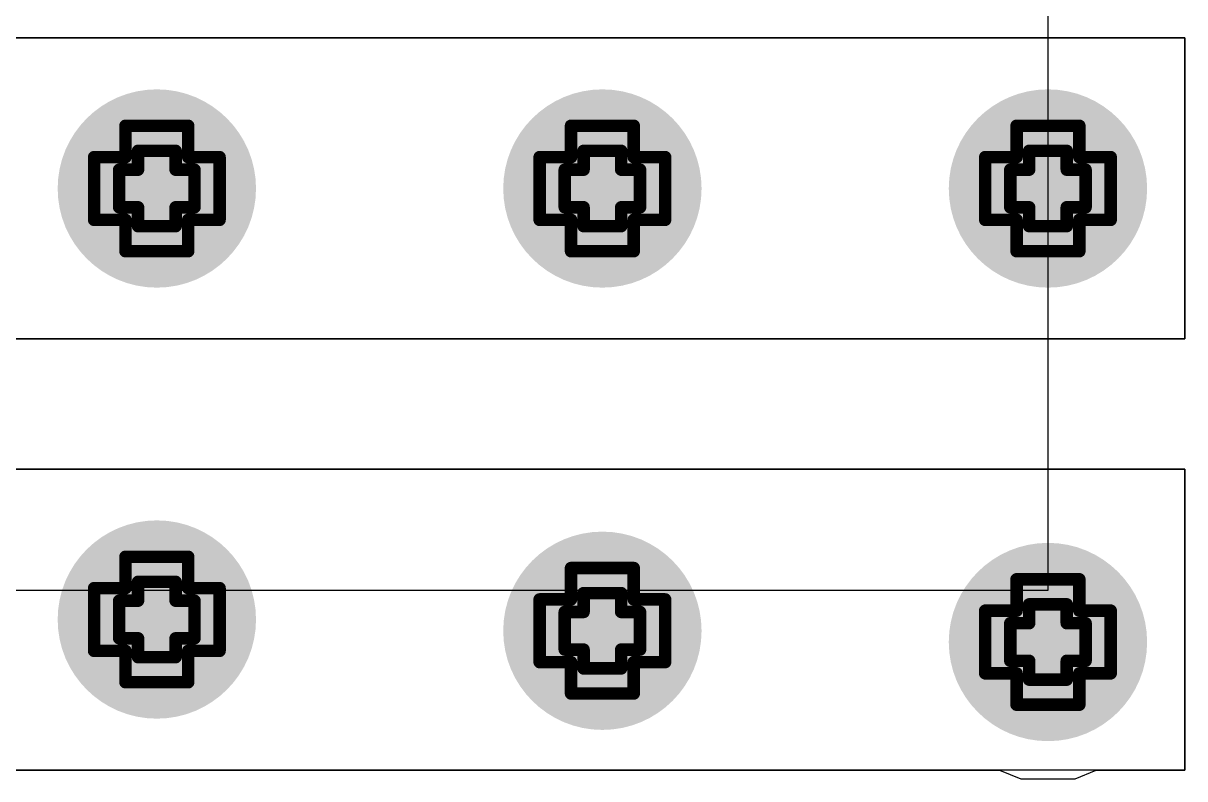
# Model space of a CAD drawing. Header units: inches. Extents: x -7 to 5163, y -3 to 5149.
# Drawn here: x 32.704 to 37.407, y 122.526 to 125.587 of the extents above; entities that cross this region are included whole.
import ezdxf

# ---------------------------------------------------------------- set-up
doc = ezdxf.new("R2010")
doc.units = ezdxf.units.IN
for name, color, linetype in [('Bottom Layer', 5, 'Continuous'), ('Bottom Solder', 6, 'Continuous'), ('Drill Drawing', 1, 'Continuous'), ('GND', 76, 'Continuous'), ('PWR', 16, 'Continuous'), ('Top Layer', 1, 'Continuous'), ('Top Solder', 216, 'Continuous'), ('Via Holes', 16, 'Continuous')]:
    doc.layers.add(name, color=color, linetype=linetype)

msp = doc.modelspace()

# ---------------------------------------------------------------- hatches: boundary and pattern name
at = {"layer": 'Bottom Layer'}
h = msp.add_hatch(color=5, dxfattribs=at)
edge = h.paths.add_edge_path()
edge.add_arc((33.2447, 124.9172), 0.3, 0, 360)
h = msp.add_hatch(color=5, dxfattribs=at)
edge = h.paths.add_edge_path()
edge.add_arc((35.0489, 124.9172), 0.3, 0, 360)
h = msp.add_hatch(color=5, dxfattribs=at)
edge = h.paths.add_edge_path()
edge.add_arc((36.8531, 124.9172), 0.3, 0, 360)
h = msp.add_hatch(color=5, dxfattribs=at)
edge = h.paths.add_edge_path()
edge.add_arc((33.2447, 123.1713), 0.3, 0, 360)
h = msp.add_hatch(color=5, dxfattribs=at)
edge = h.paths.add_edge_path()
edge.add_arc((35.0489, 123.1257), 0.3, 0, 360)
h = msp.add_hatch(color=5, dxfattribs=at)
edge = h.paths.add_edge_path()
edge.add_arc((36.8531, 123.0802), 0.3, 0, 360)
at = {"layer": 'Bottom Solder'}
h = msp.add_hatch(color=6, dxfattribs=at)
edge = h.paths.add_edge_path()
edge.add_arc((33.2447, 124.9172), 0.4016, 0, 360)
h = msp.add_hatch(color=6, dxfattribs=at)
edge = h.paths.add_edge_path()
edge.add_arc((35.0489, 124.9172), 0.4016, 0, 360)
h = msp.add_hatch(color=6, dxfattribs=at)
edge = h.paths.add_edge_path()
edge.add_arc((36.8531, 124.9172), 0.4016, 0, 360)
h = msp.add_hatch(color=6, dxfattribs=at)
edge = h.paths.add_edge_path()
edge.add_arc((33.2447, 123.1713), 0.4016, 0, 360)
h = msp.add_hatch(color=6, dxfattribs=at)
edge = h.paths.add_edge_path()
edge.add_arc((35.0489, 123.1257), 0.4016, 0, 360)
h = msp.add_hatch(color=6, dxfattribs=at)
edge = h.paths.add_edge_path()
edge.add_arc((36.8531, 123.0802), 0.4016, 0, 360)
at = {"layer": 'GND'}
h = msp.add_hatch(color=76, dxfattribs=at)
edge = h.paths.add_edge_path()
edge.add_arc((33.2447, 124.9172), 0.3, 0, 360)
h = msp.add_hatch(color=76, dxfattribs=at)
edge = h.paths.add_edge_path()
edge.add_arc((35.0489, 124.9172), 0.3, 0, 360)
h = msp.add_hatch(color=76, dxfattribs=at)
edge = h.paths.add_edge_path()
edge.add_arc((36.8531, 124.9172), 0.3, 0, 360)
h = msp.add_hatch(color=76, dxfattribs=at)
edge = h.paths.add_edge_path()
edge.add_arc((33.2447, 123.1713), 0.3, 0, 360)
h = msp.add_hatch(color=76, dxfattribs=at)
edge = h.paths.add_edge_path()
edge.add_arc((35.0489, 123.1257), 0.3, 0, 360)
h = msp.add_hatch(color=76, dxfattribs=at)
edge = h.paths.add_edge_path()
edge.add_arc((36.8531, 123.0802), 0.3, 0, 360)
at = {"layer": 'PWR'}
h = msp.add_hatch(color=16, dxfattribs=at)
edge = h.paths.add_edge_path()
edge.add_arc((33.2447, 124.9172), 0.3, 0, 360)
h = msp.add_hatch(color=16, dxfattribs=at)
edge = h.paths.add_edge_path()
edge.add_arc((35.0489, 124.9172), 0.3, 0, 360)
h = msp.add_hatch(color=16, dxfattribs=at)
edge = h.paths.add_edge_path()
edge.add_arc((36.8531, 124.9172), 0.3, 0, 360)
h = msp.add_hatch(color=16, dxfattribs=at)
edge = h.paths.add_edge_path()
edge.add_arc((33.2447, 123.1713), 0.3, 0, 360)
h = msp.add_hatch(color=16, dxfattribs=at)
edge = h.paths.add_edge_path()
edge.add_arc((35.0489, 123.1257), 0.3, 0, 360)
h = msp.add_hatch(color=16, dxfattribs=at)
edge = h.paths.add_edge_path()
edge.add_arc((36.8531, 123.0802), 0.3, 0, 360)
at = {"layer": 'Top Layer'}
h = msp.add_hatch(color=1, dxfattribs=at)
edge = h.paths.add_edge_path()
edge.add_arc((33.2447, 124.9172), 0.3, 0, 360)
h = msp.add_hatch(color=1, dxfattribs=at)
edge = h.paths.add_edge_path()
edge.add_arc((35.0489, 124.9172), 0.3, 0, 360)
h = msp.add_hatch(color=1, dxfattribs=at)
edge = h.paths.add_edge_path()
edge.add_arc((36.8531, 124.9172), 0.3, 0, 360)
h = msp.add_hatch(color=1, dxfattribs=at)
edge = h.paths.add_edge_path()
edge.add_arc((33.2447, 123.1713), 0.3, 0, 360)
h = msp.add_hatch(color=1, dxfattribs=at)
edge = h.paths.add_edge_path()
edge.add_arc((35.0489, 123.1257), 0.3, 0, 360)
h = msp.add_hatch(color=1, dxfattribs=at)
edge = h.paths.add_edge_path()
edge.add_arc((36.8531, 123.0802), 0.3, 0, 360)
at = {"layer": 'Top Solder'}
h = msp.add_hatch(color=216, dxfattribs=at)
edge = h.paths.add_edge_path()
edge.add_arc((33.2447, 124.9172), 0.4016, 0, 360)
h = msp.add_hatch(color=216, dxfattribs=at)
edge = h.paths.add_edge_path()
edge.add_arc((35.0489, 124.9172), 0.4016, 0, 360)
h = msp.add_hatch(color=216, dxfattribs=at)
edge = h.paths.add_edge_path()
edge.add_arc((36.8531, 124.9172), 0.4016, 0, 360)
h = msp.add_hatch(color=216, dxfattribs=at)
edge = h.paths.add_edge_path()
edge.add_arc((33.2447, 123.1713), 0.4016, 0, 360)
h = msp.add_hatch(color=216, dxfattribs=at)
edge = h.paths.add_edge_path()
edge.add_arc((35.0489, 123.1257), 0.4016, 0, 360)
h = msp.add_hatch(color=216, dxfattribs=at)
edge = h.paths.add_edge_path()
edge.add_arc((36.8531, 123.0802), 0.4016, 0, 360)
at = {"layer": 'Via Holes'}
h = msp.add_hatch(color=7, dxfattribs=at)
edge = h.paths.add_edge_path()
edge.add_arc((33.2447, 124.9172), 0.15, 0, 360)
h = msp.add_hatch(color=7, dxfattribs=at)
edge = h.paths.add_edge_path()
edge.add_arc((35.0489, 124.9172), 0.15, 0, 360)
h = msp.add_hatch(color=7, dxfattribs=at)
edge = h.paths.add_edge_path()
edge.add_arc((36.8531, 124.9172), 0.15, 0, 360)
h = msp.add_hatch(color=7, dxfattribs=at)
edge = h.paths.add_edge_path()
edge.add_arc((33.2447, 123.1713), 0.15, 0, 360)
h = msp.add_hatch(color=7, dxfattribs=at)
edge = h.paths.add_edge_path()
edge.add_arc((35.0489, 123.1257), 0.15, 0, 360)
h = msp.add_hatch(color=7, dxfattribs=at)
edge = h.paths.add_edge_path()
edge.add_arc((36.8531, 123.0802), 0.15, 0, 360)

# ---------------------------------------------------------------- linework, layer by layer
at = {"layer": 'Drill Drawing'}
for points in [[(33.1177, 125.0442, 0.0508, 0.0508, 0), (33.1177, 125.1712, 0.0508, 0.0508, 0)], [(33.1177, 125.1712, 0.0508, 0.0508, 0), (33.3717, 125.1712, 0.0508, 0.0508, 0)], [(33.3717, 125.0442, 0.0508, 0.0508, 0), (33.3717, 125.1712, 0.0508, 0.0508, 0)], [(34.9219, 125.0442, 0.0508, 0.0508, 0), (34.9219, 125.1712, 0.0508, 0.0508, 0)], [(34.9219, 125.1712, 0.0508, 0.0508, 0), (35.1759, 125.1712, 0.0508, 0.0508, 0)], [(35.1759, 125.0442, 0.0508, 0.0508, 0), (35.1759, 125.1712, 0.0508, 0.0508, 0)], [(36.7261, 125.0442, 0.0508, 0.0508, 0), (36.7261, 125.1712, 0.0508, 0.0508, 0)], [(36.7261, 125.1712, 0.0508, 0.0508, 0), (36.9801, 125.1712, 0.0508, 0.0508, 0)], [(36.9801, 125.0442, 0.0508, 0.0508, 0), (36.9801, 125.1712, 0.0508, 0.0508, 0)], [(32.9907, 124.7902, 0.0508, 0.0508, 0), (32.9907, 125.0442, 0.0508, 0.0508, 0)], [(32.9907, 125.0442, 0.0508, 0.0508, 0), (33.1177, 125.0442, 0.0508, 0.0508, 0)], [(33.1685, 124.9934, 0.0508, 0.0508, 0), (33.1685, 125.0696, 0.0508, 0.0508, 0)], [(33.1685, 125.0696, 0.0508, 0.0508, 0), (33.3209, 125.0696, 0.0508, 0.0508, 0)], [(33.3209, 124.9934, 0.0508, 0.0508, 0), (33.3209, 125.0696, 0.0508, 0.0508, 0)], [(33.3717, 125.0442, 0.0508, 0.0508, 0), (33.4987, 125.0442, 0.0508, 0.0508, 0)], [(33.4987, 124.7902, 0.0508, 0.0508, 0), (33.4987, 125.0442, 0.0508, 0.0508, 0)], [(34.7949, 124.7902, 0.0508, 0.0508, 0), (34.7949, 125.0442, 0.0508, 0.0508, 0)], [(34.7949, 125.0442, 0.0508, 0.0508, 0), (34.9219, 125.0442, 0.0508, 0.0508, 0)], [(34.9727, 124.9934, 0.0508, 0.0508, 0), (34.9727, 125.0696, 0.0508, 0.0508, 0)], [(34.9727, 125.0696, 0.0508, 0.0508, 0), (35.1251, 125.0696, 0.0508, 0.0508, 0)], [(35.1251, 124.9934, 0.0508, 0.0508, 0), (35.1251, 125.0696, 0.0508, 0.0508, 0)], [(35.1759, 125.0442, 0.0508, 0.0508, 0), (35.3029, 125.0442, 0.0508, 0.0508, 0)], [(35.3029, 124.7902, 0.0508, 0.0508, 0), (35.3029, 125.0442, 0.0508, 0.0508, 0)], [(36.5991, 124.7902, 0.0508, 0.0508, 0), (36.5991, 125.0442, 0.0508, 0.0508, 0)], [(36.5991, 125.0442, 0.0508, 0.0508, 0), (36.7261, 125.0442, 0.0508, 0.0508, 0)], [(36.7769, 124.9934, 0.0508, 0.0508, 0), (36.7769, 125.0696, 0.0508, 0.0508, 0)], [(36.7769, 125.0696, 0.0508, 0.0508, 0), (36.9293, 125.0696, 0.0508, 0.0508, 0)], [(36.9293, 124.9934, 0.0508, 0.0508, 0), (36.9293, 125.0696, 0.0508, 0.0508, 0)], [(36.9801, 125.0442, 0.0508, 0.0508, 0), (37.1071, 125.0442, 0.0508, 0.0508, 0)], [(37.1071, 124.7902, 0.0508, 0.0508, 0), (37.1071, 125.0442, 0.0508, 0.0508, 0)], [(33.0923, 124.841, 0.0508, 0.0508, 0), (33.0923, 124.9934, 0.0508, 0.0508, 0)], [(33.0923, 124.9934, 0.0508, 0.0508, 0), (33.1685, 124.9934, 0.0508, 0.0508, 0)], [(33.3209, 124.9934, 0.0508, 0.0508, 0), (33.3971, 124.9934, 0.0508, 0.0508, 0)], [(33.3971, 124.841, 0.0508, 0.0508, 0), (33.3971, 124.9934, 0.0508, 0.0508, 0)], [(34.8965, 124.841, 0.0508, 0.0508, 0), (34.8965, 124.9934, 0.0508, 0.0508, 0)], [(34.8965, 124.9934, 0.0508, 0.0508, 0), (34.9727, 124.9934, 0.0508, 0.0508, 0)], [(35.1251, 124.9934, 0.0508, 0.0508, 0), (35.2013, 124.9934, 0.0508, 0.0508, 0)], [(35.2013, 124.841, 0.0508, 0.0508, 0), (35.2013, 124.9934, 0.0508, 0.0508, 0)], [(36.7007, 124.841, 0.0508, 0.0508, 0), (36.7007, 124.9934, 0.0508, 0.0508, 0)], [(36.7007, 124.9934, 0.0508, 0.0508, 0), (36.7769, 124.9934, 0.0508, 0.0508, 0)], [(36.9293, 124.9934, 0.0508, 0.0508, 0), (37.0055, 124.9934, 0.0508, 0.0508, 0)], [(37.0055, 124.841, 0.0508, 0.0508, 0), (37.0055, 124.9934, 0.0508, 0.0508, 0)], [(33.0923, 124.841, 0.0508, 0.0508, 0), (33.1685, 124.841, 0.0508, 0.0508, 0)], [(33.1685, 124.7648, 0.0508, 0.0508, 0), (33.1685, 124.841, 0.0508, 0.0508, 0)], [(33.3209, 124.841, 0.0508, 0.0508, 0), (33.3971, 124.841, 0.0508, 0.0508, 0)], [(33.3209, 124.7648, 0.0508, 0.0508, 0), (33.3209, 124.841, 0.0508, 0.0508, 0)], [(34.8965, 124.841, 0.0508, 0.0508, 0), (34.9727, 124.841, 0.0508, 0.0508, 0)], [(34.9727, 124.7648, 0.0508, 0.0508, 0), (34.9727, 124.841, 0.0508, 0.0508, 0)], [(35.1251, 124.841, 0.0508, 0.0508, 0), (35.2013, 124.841, 0.0508, 0.0508, 0)], [(35.1251, 124.7648, 0.0508, 0.0508, 0), (35.1251, 124.841, 0.0508, 0.0508, 0)], [(36.7007, 124.841, 0.0508, 0.0508, 0), (36.7769, 124.841, 0.0508, 0.0508, 0)], [(36.7769, 124.7648, 0.0508, 0.0508, 0), (36.7769, 124.841, 0.0508, 0.0508, 0)], [(36.9293, 124.841, 0.0508, 0.0508, 0), (37.0055, 124.841, 0.0508, 0.0508, 0)], [(36.9293, 124.7648, 0.0508, 0.0508, 0), (36.9293, 124.841, 0.0508, 0.0508, 0)], [(32.9907, 124.7902, 0.0508, 0.0508, 0), (33.1177, 124.7902, 0.0508, 0.0508, 0)], [(33.1177, 124.6632, 0.0508, 0.0508, 0), (33.1177, 124.7902, 0.0508, 0.0508, 0)], [(33.1685, 124.7648, 0.0508, 0.0508, 0), (33.3209, 124.7648, 0.0508, 0.0508, 0)], [(33.3717, 124.7902, 0.0508, 0.0508, 0), (33.4987, 124.7902, 0.0508, 0.0508, 0)], [(33.3717, 124.6632, 0.0508, 0.0508, 0), (33.3717, 124.7902, 0.0508, 0.0508, 0)], [(34.7949, 124.7902, 0.0508, 0.0508, 0), (34.9219, 124.7902, 0.0508, 0.0508, 0)], [(34.9219, 124.6632, 0.0508, 0.0508, 0), (34.9219, 124.7902, 0.0508, 0.0508, 0)], [(34.9727, 124.7648, 0.0508, 0.0508, 0), (35.1251, 124.7648, 0.0508, 0.0508, 0)], [(35.1759, 124.7902, 0.0508, 0.0508, 0), (35.3029, 124.7902, 0.0508, 0.0508, 0)], [(35.1759, 124.6632, 0.0508, 0.0508, 0), (35.1759, 124.7902, 0.0508, 0.0508, 0)], [(36.5991, 124.7902, 0.0508, 0.0508, 0), (36.7261, 124.7902, 0.0508, 0.0508, 0)], [(36.7261, 124.6632, 0.0508, 0.0508, 0), (36.7261, 124.7902, 0.0508, 0.0508, 0)], [(36.7769, 124.7648, 0.0508, 0.0508, 0), (36.9293, 124.7648, 0.0508, 0.0508, 0)], [(36.9801, 124.7902, 0.0508, 0.0508, 0), (37.1071, 124.7902, 0.0508, 0.0508, 0)], [(36.9801, 124.6632, 0.0508, 0.0508, 0), (36.9801, 124.7902, 0.0508, 0.0508, 0)], [(33.1177, 124.6632, 0.0508, 0.0508, 0), (33.3717, 124.6632, 0.0508, 0.0508, 0)], [(34.9219, 124.6632, 0.0508, 0.0508, 0), (35.1759, 124.6632, 0.0508, 0.0508, 0)], [(36.7261, 124.6632, 0.0508, 0.0508, 0), (36.9801, 124.6632, 0.0508, 0.0508, 0)], [(33.1177, 123.2983, 0.0508, 0.0508, 0), (33.1177, 123.4253, 0.0508, 0.0508, 0)], [(33.1177, 123.4253, 0.0508, 0.0508, 0), (33.3717, 123.4253, 0.0508, 0.0508, 0)], [(33.3717, 123.2983, 0.0508, 0.0508, 0), (33.3717, 123.4253, 0.0508, 0.0508, 0)], [(34.9219, 123.2527, 0.0508, 0.0508, 0), (34.9219, 123.3797, 0.0508, 0.0508, 0)], [(34.9219, 123.3797, 0.0508, 0.0508, 0), (35.1759, 123.3797, 0.0508, 0.0508, 0)], [(35.1759, 123.2527, 0.0508, 0.0508, 0), (35.1759, 123.3797, 0.0508, 0.0508, 0)], [(33.1685, 123.2475, 0.0508, 0.0508, 0), (33.1685, 123.3237, 0.0508, 0.0508, 0)], [(33.1685, 123.3237, 0.0508, 0.0508, 0), (33.3209, 123.3237, 0.0508, 0.0508, 0)], [(33.3209, 123.2475, 0.0508, 0.0508, 0), (33.3209, 123.3237, 0.0508, 0.0508, 0)], [(36.7261, 123.2072, 0.0508, 0.0508, 0), (36.7261, 123.3342, 0.0508, 0.0508, 0)], [(36.7261, 123.3342, 0.0508, 0.0508, 0), (36.9801, 123.3342, 0.0508, 0.0508, 0)], [(36.9801, 123.2072, 0.0508, 0.0508, 0), (36.9801, 123.3342, 0.0508, 0.0508, 0)], [(32.9907, 123.0443, 0.0508, 0.0508, 0), (32.9907, 123.2983, 0.0508, 0.0508, 0)], [(32.9907, 123.2983, 0.0508, 0.0508, 0), (33.1177, 123.2983, 0.0508, 0.0508, 0)], [(33.3717, 123.2983, 0.0508, 0.0508, 0), (33.4987, 123.2983, 0.0508, 0.0508, 0)], [(33.4987, 123.0443, 0.0508, 0.0508, 0), (33.4987, 123.2983, 0.0508, 0.0508, 0)], [(34.9727, 123.2019, 0.0508, 0.0508, 0), (34.9727, 123.2781, 0.0508, 0.0508, 0)], [(34.9727, 123.2781, 0.0508, 0.0508, 0), (35.1251, 123.2781, 0.0508, 0.0508, 0)], [(35.1251, 123.2019, 0.0508, 0.0508, 0), (35.1251, 123.2781, 0.0508, 0.0508, 0)], [(33.0923, 123.0951, 0.0508, 0.0508, 0), (33.0923, 123.2475, 0.0508, 0.0508, 0)], [(33.0923, 123.2475, 0.0508, 0.0508, 0), (33.1685, 123.2475, 0.0508, 0.0508, 0)], [(33.3209, 123.2475, 0.0508, 0.0508, 0), (33.3971, 123.2475, 0.0508, 0.0508, 0)], [(33.3971, 123.0951, 0.0508, 0.0508, 0), (33.3971, 123.2475, 0.0508, 0.0508, 0)], [(34.7949, 122.9987, 0.0508, 0.0508, 0), (34.7949, 123.2527, 0.0508, 0.0508, 0)], [(34.7949, 123.2527, 0.0508, 0.0508, 0), (34.9219, 123.2527, 0.0508, 0.0508, 0)], [(35.1759, 123.2527, 0.0508, 0.0508, 0), (35.3029, 123.2527, 0.0508, 0.0508, 0)], [(35.3029, 122.9987, 0.0508, 0.0508, 0), (35.3029, 123.2527, 0.0508, 0.0508, 0)], [(36.5991, 122.9532, 0.0508, 0.0508, 0), (36.5991, 123.2072, 0.0508, 0.0508, 0)], [(36.5991, 123.2072, 0.0508, 0.0508, 0), (36.7261, 123.2072, 0.0508, 0.0508, 0)], [(36.7769, 123.1564, 0.0508, 0.0508, 0), (36.7769, 123.2326, 0.0508, 0.0508, 0)], [(36.7769, 123.2326, 0.0508, 0.0508, 0), (36.9293, 123.2326, 0.0508, 0.0508, 0)], [(36.9293, 123.1564, 0.0508, 0.0508, 0), (36.9293, 123.2326, 0.0508, 0.0508, 0)], [(36.9801, 123.2072, 0.0508, 0.0508, 0), (37.1071, 123.2072, 0.0508, 0.0508, 0)], [(37.1071, 122.9532, 0.0508, 0.0508, 0), (37.1071, 123.2072, 0.0508, 0.0508, 0)], [(34.8965, 123.0495, 0.0508, 0.0508, 0), (34.8965, 123.2019, 0.0508, 0.0508, 0)], [(34.8965, 123.2019, 0.0508, 0.0508, 0), (34.9727, 123.2019, 0.0508, 0.0508, 0)], [(35.1251, 123.2019, 0.0508, 0.0508, 0), (35.2013, 123.2019, 0.0508, 0.0508, 0)], [(35.2013, 123.0495, 0.0508, 0.0508, 0), (35.2013, 123.2019, 0.0508, 0.0508, 0)], [(36.7007, 123.004, 0.0508, 0.0508, 0), (36.7007, 123.1564, 0.0508, 0.0508, 0)], [(36.7007, 123.1564, 0.0508, 0.0508, 0), (36.7769, 123.1564, 0.0508, 0.0508, 0)], [(36.9293, 123.1564, 0.0508, 0.0508, 0), (37.0055, 123.1564, 0.0508, 0.0508, 0)], [(37.0055, 123.004, 0.0508, 0.0508, 0), (37.0055, 123.1564, 0.0508, 0.0508, 0)], [(33.0923, 123.0951, 0.0508, 0.0508, 0), (33.1685, 123.0951, 0.0508, 0.0508, 0)], [(33.1685, 123.0189, 0.0508, 0.0508, 0), (33.1685, 123.0951, 0.0508, 0.0508, 0)], [(33.3209, 123.0951, 0.0508, 0.0508, 0), (33.3971, 123.0951, 0.0508, 0.0508, 0)], [(33.3209, 123.0189, 0.0508, 0.0508, 0), (33.3209, 123.0951, 0.0508, 0.0508, 0)], [(32.9907, 123.0443, 0.0508, 0.0508, 0), (33.1177, 123.0443, 0.0508, 0.0508, 0)], [(33.1177, 122.9173, 0.0508, 0.0508, 0), (33.1177, 123.0443, 0.0508, 0.0508, 0)], [(33.1685, 123.0189, 0.0508, 0.0508, 0), (33.3209, 123.0189, 0.0508, 0.0508, 0)], [(33.3717, 123.0443, 0.0508, 0.0508, 0), (33.4987, 123.0443, 0.0508, 0.0508, 0)], [(33.3717, 122.9173, 0.0508, 0.0508, 0), (33.3717, 123.0443, 0.0508, 0.0508, 0)], [(34.8965, 123.0495, 0.0508, 0.0508, 0), (34.9727, 123.0495, 0.0508, 0.0508, 0)], [(34.9727, 122.9733, 0.0508, 0.0508, 0), (34.9727, 123.0495, 0.0508, 0.0508, 0)], [(35.1251, 123.0495, 0.0508, 0.0508, 0), (35.2013, 123.0495, 0.0508, 0.0508, 0)], [(35.1251, 122.9733, 0.0508, 0.0508, 0), (35.1251, 123.0495, 0.0508, 0.0508, 0)], [(34.7949, 122.9987, 0.0508, 0.0508, 0), (34.9219, 122.9987, 0.0508, 0.0508, 0)], [(34.9219, 122.8717, 0.0508, 0.0508, 0), (34.9219, 122.9987, 0.0508, 0.0508, 0)], [(34.9727, 122.9733, 0.0508, 0.0508, 0), (35.1251, 122.9733, 0.0508, 0.0508, 0)], [(35.1759, 122.9987, 0.0508, 0.0508, 0), (35.3029, 122.9987, 0.0508, 0.0508, 0)], [(35.1759, 122.8717, 0.0508, 0.0508, 0), (35.1759, 122.9987, 0.0508, 0.0508, 0)], [(36.7007, 123.004, 0.0508, 0.0508, 0), (36.7769, 123.004, 0.0508, 0.0508, 0)], [(36.7769, 122.9278, 0.0508, 0.0508, 0), (36.7769, 123.004, 0.0508, 0.0508, 0)], [(36.9293, 123.004, 0.0508, 0.0508, 0), (37.0055, 123.004, 0.0508, 0.0508, 0)], [(36.9293, 122.9278, 0.0508, 0.0508, 0), (36.9293, 123.004, 0.0508, 0.0508, 0)], [(36.5991, 122.9532, 0.0508, 0.0508, 0), (36.7261, 122.9532, 0.0508, 0.0508, 0)], [(36.7261, 122.8262, 0.0508, 0.0508, 0), (36.7261, 122.9532, 0.0508, 0.0508, 0)], [(36.7769, 122.9278, 0.0508, 0.0508, 0), (36.9293, 122.9278, 0.0508, 0.0508, 0)], [(36.9801, 122.9532, 0.0508, 0.0508, 0), (37.1071, 122.9532, 0.0508, 0.0508, 0)], [(36.9801, 122.8262, 0.0508, 0.0508, 0), (36.9801, 122.9532, 0.0508, 0.0508, 0)], [(33.1177, 122.9173, 0.0508, 0.0508, 0), (33.3717, 122.9173, 0.0508, 0.0508, 0)], [(34.9219, 122.8717, 0.0508, 0.0508, 0), (35.1759, 122.8717, 0.0508, 0.0508, 0)], [(36.7261, 122.8262, 0.0508, 0.0508, 0), (36.9801, 122.8262, 0.0508, 0.0508, 0)]]:
    msp.add_lwpolyline(points, format="xyseb", dxfattribs=at)
for points in [[(33.105, 125.1712, 0.0254, 0.0254, 1), (33.1304, 125.1712, 0.0254, 0.0254, 1)], [(33.105, 125.1712, 0.0254, 0.0254, 1), (33.1304, 125.1712, 0.0254, 0.0254, 1)], [(33.359, 125.1712, 0.0254, 0.0254, 1), (33.3844, 125.1712, 0.0254, 0.0254, 1)], [(33.359, 125.1712, 0.0254, 0.0254, 1), (33.3844, 125.1712, 0.0254, 0.0254, 1)], [(34.9092, 125.1712, 0.0254, 0.0254, 1), (34.9346, 125.1712, 0.0254, 0.0254, 1)], [(34.9092, 125.1712, 0.0254, 0.0254, 1), (34.9346, 125.1712, 0.0254, 0.0254, 1)], [(35.1632, 125.1712, 0.0254, 0.0254, 1), (35.1886, 125.1712, 0.0254, 0.0254, 1)], [(35.1632, 125.1712, 0.0254, 0.0254, 1), (35.1886, 125.1712, 0.0254, 0.0254, 1)], [(36.7134, 125.1712, 0.0254, 0.0254, 1), (36.7388, 125.1712, 0.0254, 0.0254, 1)], [(36.7134, 125.1712, 0.0254, 0.0254, 1), (36.7388, 125.1712, 0.0254, 0.0254, 1)], [(36.9674, 125.1712, 0.0254, 0.0254, 1), (36.9928, 125.1712, 0.0254, 0.0254, 1)], [(36.9674, 125.1712, 0.0254, 0.0254, 1), (36.9928, 125.1712, 0.0254, 0.0254, 1)], [(32.978, 125.0442, 0.0254, 0.0254, 1), (33.0034, 125.0442, 0.0254, 0.0254, 1)], [(32.978, 125.0442, 0.0254, 0.0254, 1), (33.0034, 125.0442, 0.0254, 0.0254, 1)], [(33.105, 125.0442, 0.0254, 0.0254, 1), (33.1304, 125.0442, 0.0254, 0.0254, 1)], [(33.105, 125.0442, 0.0254, 0.0254, 1), (33.1304, 125.0442, 0.0254, 0.0254, 1)], [(33.1558, 125.0696, 0.0254, 0.0254, 1), (33.1812, 125.0696, 0.0254, 0.0254, 1)], [(33.1558, 125.0696, 0.0254, 0.0254, 1), (33.1812, 125.0696, 0.0254, 0.0254, 1)], [(33.3082, 125.0696, 0.0254, 0.0254, 1), (33.3336, 125.0696, 0.0254, 0.0254, 1)], [(33.3082, 125.0696, 0.0254, 0.0254, 1), (33.3336, 125.0696, 0.0254, 0.0254, 1)], [(33.359, 125.0442, 0.0254, 0.0254, 1), (33.3844, 125.0442, 0.0254, 0.0254, 1)], [(33.359, 125.0442, 0.0254, 0.0254, 1), (33.3844, 125.0442, 0.0254, 0.0254, 1)], [(33.486, 125.0442, 0.0254, 0.0254, 1), (33.5114, 125.0442, 0.0254, 0.0254, 1)], [(33.486, 125.0442, 0.0254, 0.0254, 1), (33.5114, 125.0442, 0.0254, 0.0254, 1)], [(34.7822, 125.0442, 0.0254, 0.0254, 1), (34.8076, 125.0442, 0.0254, 0.0254, 1)], [(34.7822, 125.0442, 0.0254, 0.0254, 1), (34.8076, 125.0442, 0.0254, 0.0254, 1)], [(34.9092, 125.0442, 0.0254, 0.0254, 1), (34.9346, 125.0442, 0.0254, 0.0254, 1)], [(34.9092, 125.0442, 0.0254, 0.0254, 1), (34.9346, 125.0442, 0.0254, 0.0254, 1)], [(34.96, 125.0696, 0.0254, 0.0254, 1), (34.9854, 125.0696, 0.0254, 0.0254, 1)], [(34.96, 125.0696, 0.0254, 0.0254, 1), (34.9854, 125.0696, 0.0254, 0.0254, 1)], [(35.1124, 125.0696, 0.0254, 0.0254, 1), (35.1378, 125.0696, 0.0254, 0.0254, 1)], [(35.1124, 125.0696, 0.0254, 0.0254, 1), (35.1378, 125.0696, 0.0254, 0.0254, 1)], [(35.1632, 125.0442, 0.0254, 0.0254, 1), (35.1886, 125.0442, 0.0254, 0.0254, 1)], [(35.1632, 125.0442, 0.0254, 0.0254, 1), (35.1886, 125.0442, 0.0254, 0.0254, 1)], [(35.2902, 125.0442, 0.0254, 0.0254, 1), (35.3156, 125.0442, 0.0254, 0.0254, 1)], [(35.2902, 125.0442, 0.0254, 0.0254, 1), (35.3156, 125.0442, 0.0254, 0.0254, 1)], [(36.5864, 125.0442, 0.0254, 0.0254, 1), (36.6118, 125.0442, 0.0254, 0.0254, 1)], [(36.5864, 125.0442, 0.0254, 0.0254, 1), (36.6118, 125.0442, 0.0254, 0.0254, 1)], [(36.7134, 125.0442, 0.0254, 0.0254, 1), (36.7388, 125.0442, 0.0254, 0.0254, 1)], [(36.7134, 125.0442, 0.0254, 0.0254, 1), (36.7388, 125.0442, 0.0254, 0.0254, 1)], [(36.7642, 125.0696, 0.0254, 0.0254, 1), (36.7896, 125.0696, 0.0254, 0.0254, 1)], [(36.7642, 125.0696, 0.0254, 0.0254, 1), (36.7896, 125.0696, 0.0254, 0.0254, 1)], [(36.9166, 125.0696, 0.0254, 0.0254, 1), (36.942, 125.0696, 0.0254, 0.0254, 1)], [(36.9166, 125.0696, 0.0254, 0.0254, 1), (36.942, 125.0696, 0.0254, 0.0254, 1)], [(36.9674, 125.0442, 0.0254, 0.0254, 1), (36.9928, 125.0442, 0.0254, 0.0254, 1)], [(36.9674, 125.0442, 0.0254, 0.0254, 1), (36.9928, 125.0442, 0.0254, 0.0254, 1)], [(37.0944, 125.0442, 0.0254, 0.0254, 1), (37.1198, 125.0442, 0.0254, 0.0254, 1)], [(37.0944, 125.0442, 0.0254, 0.0254, 1), (37.1198, 125.0442, 0.0254, 0.0254, 1)], [(33.0796, 124.9934, 0.0254, 0.0254, 1), (33.105, 124.9934, 0.0254, 0.0254, 1)], [(33.0796, 124.9934, 0.0254, 0.0254, 1), (33.105, 124.9934, 0.0254, 0.0254, 1)], [(33.1558, 124.9934, 0.0254, 0.0254, 1), (33.1812, 124.9934, 0.0254, 0.0254, 1)], [(33.1558, 124.9934, 0.0254, 0.0254, 1), (33.1812, 124.9934, 0.0254, 0.0254, 1)], [(33.3082, 124.9934, 0.0254, 0.0254, 1), (33.3336, 124.9934, 0.0254, 0.0254, 1)], [(33.3082, 124.9934, 0.0254, 0.0254, 1), (33.3336, 124.9934, 0.0254, 0.0254, 1)], [(33.3844, 124.9934, 0.0254, 0.0254, 1), (33.4098, 124.9934, 0.0254, 0.0254, 1)], [(33.3844, 124.9934, 0.0254, 0.0254, 1), (33.4098, 124.9934, 0.0254, 0.0254, 1)], [(34.8838, 124.9934, 0.0254, 0.0254, 1), (34.9092, 124.9934, 0.0254, 0.0254, 1)], [(34.8838, 124.9934, 0.0254, 0.0254, 1), (34.9092, 124.9934, 0.0254, 0.0254, 1)], [(34.96, 124.9934, 0.0254, 0.0254, 1), (34.9854, 124.9934, 0.0254, 0.0254, 1)], [(34.96, 124.9934, 0.0254, 0.0254, 1), (34.9854, 124.9934, 0.0254, 0.0254, 1)], [(35.1124, 124.9934, 0.0254, 0.0254, 1), (35.1378, 124.9934, 0.0254, 0.0254, 1)], [(35.1124, 124.9934, 0.0254, 0.0254, 1), (35.1378, 124.9934, 0.0254, 0.0254, 1)], [(35.1886, 124.9934, 0.0254, 0.0254, 1), (35.214, 124.9934, 0.0254, 0.0254, 1)], [(35.1886, 124.9934, 0.0254, 0.0254, 1), (35.214, 124.9934, 0.0254, 0.0254, 1)], [(36.688, 124.9934, 0.0254, 0.0254, 1), (36.7134, 124.9934, 0.0254, 0.0254, 1)], [(36.688, 124.9934, 0.0254, 0.0254, 1), (36.7134, 124.9934, 0.0254, 0.0254, 1)], [(36.7642, 124.9934, 0.0254, 0.0254, 1), (36.7896, 124.9934, 0.0254, 0.0254, 1)], [(36.7642, 124.9934, 0.0254, 0.0254, 1), (36.7896, 124.9934, 0.0254, 0.0254, 1)], [(36.9166, 124.9934, 0.0254, 0.0254, 1), (36.942, 124.9934, 0.0254, 0.0254, 1)], [(36.9166, 124.9934, 0.0254, 0.0254, 1), (36.942, 124.9934, 0.0254, 0.0254, 1)], [(36.9928, 124.9934, 0.0254, 0.0254, 1), (37.0182, 124.9934, 0.0254, 0.0254, 1)], [(36.9928, 124.9934, 0.0254, 0.0254, 1), (37.0182, 124.9934, 0.0254, 0.0254, 1)], [(33.0796, 124.841, 0.0254, 0.0254, 1), (33.105, 124.841, 0.0254, 0.0254, 1)], [(33.0796, 124.841, 0.0254, 0.0254, 1), (33.105, 124.841, 0.0254, 0.0254, 1)], [(33.1558, 124.841, 0.0254, 0.0254, 1), (33.1812, 124.841, 0.0254, 0.0254, 1)], [(33.1558, 124.841, 0.0254, 0.0254, 1), (33.1812, 124.841, 0.0254, 0.0254, 1)], [(33.3082, 124.841, 0.0254, 0.0254, 1), (33.3336, 124.841, 0.0254, 0.0254, 1)], [(33.3082, 124.841, 0.0254, 0.0254, 1), (33.3336, 124.841, 0.0254, 0.0254, 1)], [(33.3844, 124.841, 0.0254, 0.0254, 1), (33.4098, 124.841, 0.0254, 0.0254, 1)], [(33.3844, 124.841, 0.0254, 0.0254, 1), (33.4098, 124.841, 0.0254, 0.0254, 1)], [(34.8838, 124.841, 0.0254, 0.0254, 1), (34.9092, 124.841, 0.0254, 0.0254, 1)], [(34.8838, 124.841, 0.0254, 0.0254, 1), (34.9092, 124.841, 0.0254, 0.0254, 1)], [(34.96, 124.841, 0.0254, 0.0254, 1), (34.9854, 124.841, 0.0254, 0.0254, 1)], [(34.96, 124.841, 0.0254, 0.0254, 1), (34.9854, 124.841, 0.0254, 0.0254, 1)], [(35.1124, 124.841, 0.0254, 0.0254, 1), (35.1378, 124.841, 0.0254, 0.0254, 1)], [(35.1124, 124.841, 0.0254, 0.0254, 1), (35.1378, 124.841, 0.0254, 0.0254, 1)], [(35.1886, 124.841, 0.0254, 0.0254, 1), (35.214, 124.841, 0.0254, 0.0254, 1)], [(35.1886, 124.841, 0.0254, 0.0254, 1), (35.214, 124.841, 0.0254, 0.0254, 1)], [(36.688, 124.841, 0.0254, 0.0254, 1), (36.7134, 124.841, 0.0254, 0.0254, 1)], [(36.688, 124.841, 0.0254, 0.0254, 1), (36.7134, 124.841, 0.0254, 0.0254, 1)], [(36.7642, 124.841, 0.0254, 0.0254, 1), (36.7896, 124.841, 0.0254, 0.0254, 1)], [(36.7642, 124.841, 0.0254, 0.0254, 1), (36.7896, 124.841, 0.0254, 0.0254, 1)], [(36.9166, 124.841, 0.0254, 0.0254, 1), (36.942, 124.841, 0.0254, 0.0254, 1)], [(36.9166, 124.841, 0.0254, 0.0254, 1), (36.942, 124.841, 0.0254, 0.0254, 1)], [(36.9928, 124.841, 0.0254, 0.0254, 1), (37.0182, 124.841, 0.0254, 0.0254, 1)], [(36.9928, 124.841, 0.0254, 0.0254, 1), (37.0182, 124.841, 0.0254, 0.0254, 1)], [(32.978, 124.7902, 0.0254, 0.0254, 1), (33.0034, 124.7902, 0.0254, 0.0254, 1)], [(32.978, 124.7902, 0.0254, 0.0254, 1), (33.0034, 124.7902, 0.0254, 0.0254, 1)], [(33.105, 124.7902, 0.0254, 0.0254, 1), (33.1304, 124.7902, 0.0254, 0.0254, 1)], [(33.105, 124.7902, 0.0254, 0.0254, 1), (33.1304, 124.7902, 0.0254, 0.0254, 1)], [(33.1558, 124.7648, 0.0254, 0.0254, 1), (33.1812, 124.7648, 0.0254, 0.0254, 1)], [(33.1558, 124.7648, 0.0254, 0.0254, 1), (33.1812, 124.7648, 0.0254, 0.0254, 1)], [(33.3082, 124.7648, 0.0254, 0.0254, 1), (33.3336, 124.7648, 0.0254, 0.0254, 1)], [(33.3082, 124.7648, 0.0254, 0.0254, 1), (33.3336, 124.7648, 0.0254, 0.0254, 1)], [(33.359, 124.7902, 0.0254, 0.0254, 1), (33.3844, 124.7902, 0.0254, 0.0254, 1)], [(33.359, 124.7902, 0.0254, 0.0254, 1), (33.3844, 124.7902, 0.0254, 0.0254, 1)], [(33.486, 124.7902, 0.0254, 0.0254, 1), (33.5114, 124.7902, 0.0254, 0.0254, 1)], [(33.486, 124.7902, 0.0254, 0.0254, 1), (33.5114, 124.7902, 0.0254, 0.0254, 1)], [(34.7822, 124.7902, 0.0254, 0.0254, 1), (34.8076, 124.7902, 0.0254, 0.0254, 1)], [(34.7822, 124.7902, 0.0254, 0.0254, 1), (34.8076, 124.7902, 0.0254, 0.0254, 1)], [(34.9092, 124.7902, 0.0254, 0.0254, 1), (34.9346, 124.7902, 0.0254, 0.0254, 1)], [(34.9092, 124.7902, 0.0254, 0.0254, 1), (34.9346, 124.7902, 0.0254, 0.0254, 1)], [(34.96, 124.7648, 0.0254, 0.0254, 1), (34.9854, 124.7648, 0.0254, 0.0254, 1)], [(34.96, 124.7648, 0.0254, 0.0254, 1), (34.9854, 124.7648, 0.0254, 0.0254, 1)], [(35.1124, 124.7648, 0.0254, 0.0254, 1), (35.1378, 124.7648, 0.0254, 0.0254, 1)], [(35.1124, 124.7648, 0.0254, 0.0254, 1), (35.1378, 124.7648, 0.0254, 0.0254, 1)], [(35.1632, 124.7902, 0.0254, 0.0254, 1), (35.1886, 124.7902, 0.0254, 0.0254, 1)], [(35.1632, 124.7902, 0.0254, 0.0254, 1), (35.1886, 124.7902, 0.0254, 0.0254, 1)], [(35.2902, 124.7902, 0.0254, 0.0254, 1), (35.3156, 124.7902, 0.0254, 0.0254, 1)], [(35.2902, 124.7902, 0.0254, 0.0254, 1), (35.3156, 124.7902, 0.0254, 0.0254, 1)], [(36.5864, 124.7902, 0.0254, 0.0254, 1), (36.6118, 124.7902, 0.0254, 0.0254, 1)], [(36.5864, 124.7902, 0.0254, 0.0254, 1), (36.6118, 124.7902, 0.0254, 0.0254, 1)], [(36.7134, 124.7902, 0.0254, 0.0254, 1), (36.7388, 124.7902, 0.0254, 0.0254, 1)], [(36.7134, 124.7902, 0.0254, 0.0254, 1), (36.7388, 124.7902, 0.0254, 0.0254, 1)], [(36.7642, 124.7648, 0.0254, 0.0254, 1), (36.7896, 124.7648, 0.0254, 0.0254, 1)], [(36.7642, 124.7648, 0.0254, 0.0254, 1), (36.7896, 124.7648, 0.0254, 0.0254, 1)], [(36.9166, 124.7648, 0.0254, 0.0254, 1), (36.942, 124.7648, 0.0254, 0.0254, 1)], [(36.9166, 124.7648, 0.0254, 0.0254, 1), (36.942, 124.7648, 0.0254, 0.0254, 1)], [(36.9674, 124.7902, 0.0254, 0.0254, 1), (36.9928, 124.7902, 0.0254, 0.0254, 1)], [(36.9674, 124.7902, 0.0254, 0.0254, 1), (36.9928, 124.7902, 0.0254, 0.0254, 1)], [(37.0944, 124.7902, 0.0254, 0.0254, 1), (37.1198, 124.7902, 0.0254, 0.0254, 1)], [(37.0944, 124.7902, 0.0254, 0.0254, 1), (37.1198, 124.7902, 0.0254, 0.0254, 1)], [(33.105, 124.6632, 0.0254, 0.0254, 1), (33.1304, 124.6632, 0.0254, 0.0254, 1)], [(33.105, 124.6632, 0.0254, 0.0254, 1), (33.1304, 124.6632, 0.0254, 0.0254, 1)], [(33.359, 124.6632, 0.0254, 0.0254, 1), (33.3844, 124.6632, 0.0254, 0.0254, 1)], [(33.359, 124.6632, 0.0254, 0.0254, 1), (33.3844, 124.6632, 0.0254, 0.0254, 1)], [(34.9092, 124.6632, 0.0254, 0.0254, 1), (34.9346, 124.6632, 0.0254, 0.0254, 1)], [(34.9092, 124.6632, 0.0254, 0.0254, 1), (34.9346, 124.6632, 0.0254, 0.0254, 1)], [(35.1632, 124.6632, 0.0254, 0.0254, 1), (35.1886, 124.6632, 0.0254, 0.0254, 1)], [(35.1632, 124.6632, 0.0254, 0.0254, 1), (35.1886, 124.6632, 0.0254, 0.0254, 1)], [(36.7134, 124.6632, 0.0254, 0.0254, 1), (36.7388, 124.6632, 0.0254, 0.0254, 1)], [(36.7134, 124.6632, 0.0254, 0.0254, 1), (36.7388, 124.6632, 0.0254, 0.0254, 1)], [(36.9674, 124.6632, 0.0254, 0.0254, 1), (36.9928, 124.6632, 0.0254, 0.0254, 1)], [(36.9674, 124.6632, 0.0254, 0.0254, 1), (36.9928, 124.6632, 0.0254, 0.0254, 1)], [(33.105, 123.4253, 0.0254, 0.0254, 1), (33.1304, 123.4253, 0.0254, 0.0254, 1)], [(33.105, 123.4253, 0.0254, 0.0254, 1), (33.1304, 123.4253, 0.0254, 0.0254, 1)], [(33.359, 123.4253, 0.0254, 0.0254, 1), (33.3844, 123.4253, 0.0254, 0.0254, 1)], [(33.359, 123.4253, 0.0254, 0.0254, 1), (33.3844, 123.4253, 0.0254, 0.0254, 1)], [(34.9092, 123.3797, 0.0254, 0.0254, 1), (34.9346, 123.3797, 0.0254, 0.0254, 1)], [(34.9092, 123.3797, 0.0254, 0.0254, 1), (34.9346, 123.3797, 0.0254, 0.0254, 1)], [(35.1632, 123.3797, 0.0254, 0.0254, 1), (35.1886, 123.3797, 0.0254, 0.0254, 1)], [(35.1632, 123.3797, 0.0254, 0.0254, 1), (35.1886, 123.3797, 0.0254, 0.0254, 1)], [(33.1558, 123.3237, 0.0254, 0.0254, 1), (33.1812, 123.3237, 0.0254, 0.0254, 1)], [(33.1558, 123.3237, 0.0254, 0.0254, 1), (33.1812, 123.3237, 0.0254, 0.0254, 1)], [(33.3082, 123.3237, 0.0254, 0.0254, 1), (33.3336, 123.3237, 0.0254, 0.0254, 1)], [(33.3082, 123.3237, 0.0254, 0.0254, 1), (33.3336, 123.3237, 0.0254, 0.0254, 1)], [(36.7134, 123.3342, 0.0254, 0.0254, 1), (36.7388, 123.3342, 0.0254, 0.0254, 1)], [(36.7134, 123.3342, 0.0254, 0.0254, 1), (36.7388, 123.3342, 0.0254, 0.0254, 1)], [(36.9674, 123.3342, 0.0254, 0.0254, 1), (36.9928, 123.3342, 0.0254, 0.0254, 1)], [(36.9674, 123.3342, 0.0254, 0.0254, 1), (36.9928, 123.3342, 0.0254, 0.0254, 1)], [(32.978, 123.2983, 0.0254, 0.0254, 1), (33.0034, 123.2983, 0.0254, 0.0254, 1)], [(32.978, 123.2983, 0.0254, 0.0254, 1), (33.0034, 123.2983, 0.0254, 0.0254, 1)], [(33.105, 123.2983, 0.0254, 0.0254, 1), (33.1304, 123.2983, 0.0254, 0.0254, 1)], [(33.105, 123.2983, 0.0254, 0.0254, 1), (33.1304, 123.2983, 0.0254, 0.0254, 1)], [(33.359, 123.2983, 0.0254, 0.0254, 1), (33.3844, 123.2983, 0.0254, 0.0254, 1)], [(33.359, 123.2983, 0.0254, 0.0254, 1), (33.3844, 123.2983, 0.0254, 0.0254, 1)], [(33.486, 123.2983, 0.0254, 0.0254, 1), (33.5114, 123.2983, 0.0254, 0.0254, 1)], [(33.486, 123.2983, 0.0254, 0.0254, 1), (33.5114, 123.2983, 0.0254, 0.0254, 1)], [(34.96, 123.2781, 0.0254, 0.0254, 1), (34.9854, 123.2781, 0.0254, 0.0254, 1)], [(34.96, 123.2781, 0.0254, 0.0254, 1), (34.9854, 123.2781, 0.0254, 0.0254, 1)], [(35.1124, 123.2781, 0.0254, 0.0254, 1), (35.1378, 123.2781, 0.0254, 0.0254, 1)], [(35.1124, 123.2781, 0.0254, 0.0254, 1), (35.1378, 123.2781, 0.0254, 0.0254, 1)], [(33.0796, 123.2475, 0.0254, 0.0254, 1), (33.105, 123.2475, 0.0254, 0.0254, 1)], [(33.0796, 123.2475, 0.0254, 0.0254, 1), (33.105, 123.2475, 0.0254, 0.0254, 1)], [(33.1558, 123.2475, 0.0254, 0.0254, 1), (33.1812, 123.2475, 0.0254, 0.0254, 1)], [(33.1558, 123.2475, 0.0254, 0.0254, 1), (33.1812, 123.2475, 0.0254, 0.0254, 1)], [(33.3082, 123.2475, 0.0254, 0.0254, 1), (33.3336, 123.2475, 0.0254, 0.0254, 1)], [(33.3082, 123.2475, 0.0254, 0.0254, 1), (33.3336, 123.2475, 0.0254, 0.0254, 1)], [(33.3844, 123.2475, 0.0254, 0.0254, 1), (33.4098, 123.2475, 0.0254, 0.0254, 1)], [(33.3844, 123.2475, 0.0254, 0.0254, 1), (33.4098, 123.2475, 0.0254, 0.0254, 1)], [(34.7822, 123.2527, 0.0254, 0.0254, 1), (34.8076, 123.2527, 0.0254, 0.0254, 1)], [(34.7822, 123.2527, 0.0254, 0.0254, 1), (34.8076, 123.2527, 0.0254, 0.0254, 1)], [(34.9092, 123.2527, 0.0254, 0.0254, 1), (34.9346, 123.2527, 0.0254, 0.0254, 1)], [(34.9092, 123.2527, 0.0254, 0.0254, 1), (34.9346, 123.2527, 0.0254, 0.0254, 1)], [(35.1632, 123.2527, 0.0254, 0.0254, 1), (35.1886, 123.2527, 0.0254, 0.0254, 1)], [(35.1632, 123.2527, 0.0254, 0.0254, 1), (35.1886, 123.2527, 0.0254, 0.0254, 1)], [(35.2902, 123.2527, 0.0254, 0.0254, 1), (35.3156, 123.2527, 0.0254, 0.0254, 1)], [(35.2902, 123.2527, 0.0254, 0.0254, 1), (35.3156, 123.2527, 0.0254, 0.0254, 1)], [(36.5864, 123.2072, 0.0254, 0.0254, 1), (36.6118, 123.2072, 0.0254, 0.0254, 1)], [(36.5864, 123.2072, 0.0254, 0.0254, 1), (36.6118, 123.2072, 0.0254, 0.0254, 1)], [(36.7134, 123.2072, 0.0254, 0.0254, 1), (36.7388, 123.2072, 0.0254, 0.0254, 1)], [(36.7134, 123.2072, 0.0254, 0.0254, 1), (36.7388, 123.2072, 0.0254, 0.0254, 1)], [(36.7642, 123.2326, 0.0254, 0.0254, 1), (36.7896, 123.2326, 0.0254, 0.0254, 1)], [(36.7642, 123.2326, 0.0254, 0.0254, 1), (36.7896, 123.2326, 0.0254, 0.0254, 1)], [(36.9166, 123.2326, 0.0254, 0.0254, 1), (36.942, 123.2326, 0.0254, 0.0254, 1)], [(36.9166, 123.2326, 0.0254, 0.0254, 1), (36.942, 123.2326, 0.0254, 0.0254, 1)], [(36.9674, 123.2072, 0.0254, 0.0254, 1), (36.9928, 123.2072, 0.0254, 0.0254, 1)], [(36.9674, 123.2072, 0.0254, 0.0254, 1), (36.9928, 123.2072, 0.0254, 0.0254, 1)], [(37.0944, 123.2072, 0.0254, 0.0254, 1), (37.1198, 123.2072, 0.0254, 0.0254, 1)], [(37.0944, 123.2072, 0.0254, 0.0254, 1), (37.1198, 123.2072, 0.0254, 0.0254, 1)], [(34.8838, 123.2019, 0.0254, 0.0254, 1), (34.9092, 123.2019, 0.0254, 0.0254, 1)], [(34.8838, 123.2019, 0.0254, 0.0254, 1), (34.9092, 123.2019, 0.0254, 0.0254, 1)], [(34.96, 123.2019, 0.0254, 0.0254, 1), (34.9854, 123.2019, 0.0254, 0.0254, 1)], [(34.96, 123.2019, 0.0254, 0.0254, 1), (34.9854, 123.2019, 0.0254, 0.0254, 1)], [(35.1124, 123.2019, 0.0254, 0.0254, 1), (35.1378, 123.2019, 0.0254, 0.0254, 1)], [(35.1124, 123.2019, 0.0254, 0.0254, 1), (35.1378, 123.2019, 0.0254, 0.0254, 1)], [(35.1886, 123.2019, 0.0254, 0.0254, 1), (35.214, 123.2019, 0.0254, 0.0254, 1)], [(35.1886, 123.2019, 0.0254, 0.0254, 1), (35.214, 123.2019, 0.0254, 0.0254, 1)], [(36.688, 123.1564, 0.0254, 0.0254, 1), (36.7134, 123.1564, 0.0254, 0.0254, 1)], [(36.688, 123.1564, 0.0254, 0.0254, 1), (36.7134, 123.1564, 0.0254, 0.0254, 1)], [(36.7642, 123.1564, 0.0254, 0.0254, 1), (36.7896, 123.1564, 0.0254, 0.0254, 1)], [(36.7642, 123.1564, 0.0254, 0.0254, 1), (36.7896, 123.1564, 0.0254, 0.0254, 1)], [(36.9166, 123.1564, 0.0254, 0.0254, 1), (36.942, 123.1564, 0.0254, 0.0254, 1)], [(36.9166, 123.1564, 0.0254, 0.0254, 1), (36.942, 123.1564, 0.0254, 0.0254, 1)], [(36.9928, 123.1564, 0.0254, 0.0254, 1), (37.0182, 123.1564, 0.0254, 0.0254, 1)], [(36.9928, 123.1564, 0.0254, 0.0254, 1), (37.0182, 123.1564, 0.0254, 0.0254, 1)], [(33.0796, 123.0951, 0.0254, 0.0254, 1), (33.105, 123.0951, 0.0254, 0.0254, 1)], [(33.0796, 123.0951, 0.0254, 0.0254, 1), (33.105, 123.0951, 0.0254, 0.0254, 1)], [(33.1558, 123.0951, 0.0254, 0.0254, 1), (33.1812, 123.0951, 0.0254, 0.0254, 1)], [(33.1558, 123.0951, 0.0254, 0.0254, 1), (33.1812, 123.0951, 0.0254, 0.0254, 1)], [(33.3082, 123.0951, 0.0254, 0.0254, 1), (33.3336, 123.0951, 0.0254, 0.0254, 1)], [(33.3082, 123.0951, 0.0254, 0.0254, 1), (33.3336, 123.0951, 0.0254, 0.0254, 1)], [(33.3844, 123.0951, 0.0254, 0.0254, 1), (33.4098, 123.0951, 0.0254, 0.0254, 1)], [(33.3844, 123.0951, 0.0254, 0.0254, 1), (33.4098, 123.0951, 0.0254, 0.0254, 1)], [(32.978, 123.0443, 0.0254, 0.0254, 1), (33.0034, 123.0443, 0.0254, 0.0254, 1)], [(32.978, 123.0443, 0.0254, 0.0254, 1), (33.0034, 123.0443, 0.0254, 0.0254, 1)], [(33.105, 123.0443, 0.0254, 0.0254, 1), (33.1304, 123.0443, 0.0254, 0.0254, 1)], [(33.105, 123.0443, 0.0254, 0.0254, 1), (33.1304, 123.0443, 0.0254, 0.0254, 1)], [(33.1558, 123.0189, 0.0254, 0.0254, 1), (33.1812, 123.0189, 0.0254, 0.0254, 1)], [(33.1558, 123.0189, 0.0254, 0.0254, 1), (33.1812, 123.0189, 0.0254, 0.0254, 1)], [(33.3082, 123.0189, 0.0254, 0.0254, 1), (33.3336, 123.0189, 0.0254, 0.0254, 1)], [(33.3082, 123.0189, 0.0254, 0.0254, 1), (33.3336, 123.0189, 0.0254, 0.0254, 1)], [(33.359, 123.0443, 0.0254, 0.0254, 1), (33.3844, 123.0443, 0.0254, 0.0254, 1)], [(33.359, 123.0443, 0.0254, 0.0254, 1), (33.3844, 123.0443, 0.0254, 0.0254, 1)], [(33.486, 123.0443, 0.0254, 0.0254, 1), (33.5114, 123.0443, 0.0254, 0.0254, 1)], [(33.486, 123.0443, 0.0254, 0.0254, 1), (33.5114, 123.0443, 0.0254, 0.0254, 1)], [(34.8838, 123.0495, 0.0254, 0.0254, 1), (34.9092, 123.0495, 0.0254, 0.0254, 1)], [(34.8838, 123.0495, 0.0254, 0.0254, 1), (34.9092, 123.0495, 0.0254, 0.0254, 1)], [(34.96, 123.0495, 0.0254, 0.0254, 1), (34.9854, 123.0495, 0.0254, 0.0254, 1)], [(34.96, 123.0495, 0.0254, 0.0254, 1), (34.9854, 123.0495, 0.0254, 0.0254, 1)], [(35.1124, 123.0495, 0.0254, 0.0254, 1), (35.1378, 123.0495, 0.0254, 0.0254, 1)], [(35.1124, 123.0495, 0.0254, 0.0254, 1), (35.1378, 123.0495, 0.0254, 0.0254, 1)], [(35.1886, 123.0495, 0.0254, 0.0254, 1), (35.214, 123.0495, 0.0254, 0.0254, 1)], [(35.1886, 123.0495, 0.0254, 0.0254, 1), (35.214, 123.0495, 0.0254, 0.0254, 1)], [(34.7822, 122.9987, 0.0254, 0.0254, 1), (34.8076, 122.9987, 0.0254, 0.0254, 1)], [(34.7822, 122.9987, 0.0254, 0.0254, 1), (34.8076, 122.9987, 0.0254, 0.0254, 1)], [(34.9092, 122.9987, 0.0254, 0.0254, 1), (34.9346, 122.9987, 0.0254, 0.0254, 1)], [(34.9092, 122.9987, 0.0254, 0.0254, 1), (34.9346, 122.9987, 0.0254, 0.0254, 1)], [(34.96, 122.9733, 0.0254, 0.0254, 1), (34.9854, 122.9733, 0.0254, 0.0254, 1)], [(34.96, 122.9733, 0.0254, 0.0254, 1), (34.9854, 122.9733, 0.0254, 0.0254, 1)], [(35.1124, 122.9733, 0.0254, 0.0254, 1), (35.1378, 122.9733, 0.0254, 0.0254, 1)], [(35.1124, 122.9733, 0.0254, 0.0254, 1), (35.1378, 122.9733, 0.0254, 0.0254, 1)], [(35.1632, 122.9987, 0.0254, 0.0254, 1), (35.1886, 122.9987, 0.0254, 0.0254, 1)], [(35.1632, 122.9987, 0.0254, 0.0254, 1), (35.1886, 122.9987, 0.0254, 0.0254, 1)], [(35.2902, 122.9987, 0.0254, 0.0254, 1), (35.3156, 122.9987, 0.0254, 0.0254, 1)], [(35.2902, 122.9987, 0.0254, 0.0254, 1), (35.3156, 122.9987, 0.0254, 0.0254, 1)], [(36.688, 123.004, 0.0254, 0.0254, 1), (36.7134, 123.004, 0.0254, 0.0254, 1)], [(36.688, 123.004, 0.0254, 0.0254, 1), (36.7134, 123.004, 0.0254, 0.0254, 1)], [(36.7642, 123.004, 0.0254, 0.0254, 1), (36.7896, 123.004, 0.0254, 0.0254, 1)], [(36.7642, 123.004, 0.0254, 0.0254, 1), (36.7896, 123.004, 0.0254, 0.0254, 1)], [(36.9166, 123.004, 0.0254, 0.0254, 1), (36.942, 123.004, 0.0254, 0.0254, 1)], [(36.9166, 123.004, 0.0254, 0.0254, 1), (36.942, 123.004, 0.0254, 0.0254, 1)], [(36.9928, 123.004, 0.0254, 0.0254, 1), (37.0182, 123.004, 0.0254, 0.0254, 1)], [(36.9928, 123.004, 0.0254, 0.0254, 1), (37.0182, 123.004, 0.0254, 0.0254, 1)], [(36.5864, 122.9532, 0.0254, 0.0254, 1), (36.6118, 122.9532, 0.0254, 0.0254, 1)], [(36.5864, 122.9532, 0.0254, 0.0254, 1), (36.6118, 122.9532, 0.0254, 0.0254, 1)], [(36.7134, 122.9532, 0.0254, 0.0254, 1), (36.7388, 122.9532, 0.0254, 0.0254, 1)], [(36.7134, 122.9532, 0.0254, 0.0254, 1), (36.7388, 122.9532, 0.0254, 0.0254, 1)], [(36.7642, 122.9278, 0.0254, 0.0254, 1), (36.7896, 122.9278, 0.0254, 0.0254, 1)], [(36.7642, 122.9278, 0.0254, 0.0254, 1), (36.7896, 122.9278, 0.0254, 0.0254, 1)], [(36.9166, 122.9278, 0.0254, 0.0254, 1), (36.942, 122.9278, 0.0254, 0.0254, 1)], [(36.9166, 122.9278, 0.0254, 0.0254, 1), (36.942, 122.9278, 0.0254, 0.0254, 1)], [(36.9674, 122.9532, 0.0254, 0.0254, 1), (36.9928, 122.9532, 0.0254, 0.0254, 1)], [(36.9674, 122.9532, 0.0254, 0.0254, 1), (36.9928, 122.9532, 0.0254, 0.0254, 1)], [(37.0944, 122.9532, 0.0254, 0.0254, 1), (37.1198, 122.9532, 0.0254, 0.0254, 1)], [(37.0944, 122.9532, 0.0254, 0.0254, 1), (37.1198, 122.9532, 0.0254, 0.0254, 1)], [(33.105, 122.9173, 0.0254, 0.0254, 1), (33.1304, 122.9173, 0.0254, 0.0254, 1)], [(33.105, 122.9173, 0.0254, 0.0254, 1), (33.1304, 122.9173, 0.0254, 0.0254, 1)], [(33.359, 122.9173, 0.0254, 0.0254, 1), (33.3844, 122.9173, 0.0254, 0.0254, 1)], [(33.359, 122.9173, 0.0254, 0.0254, 1), (33.3844, 122.9173, 0.0254, 0.0254, 1)], [(34.9092, 122.8717, 0.0254, 0.0254, 1), (34.9346, 122.8717, 0.0254, 0.0254, 1)], [(34.9092, 122.8717, 0.0254, 0.0254, 1), (34.9346, 122.8717, 0.0254, 0.0254, 1)], [(35.1632, 122.8717, 0.0254, 0.0254, 1), (35.1886, 122.8717, 0.0254, 0.0254, 1)], [(35.1632, 122.8717, 0.0254, 0.0254, 1), (35.1886, 122.8717, 0.0254, 0.0254, 1)], [(36.7134, 122.8262, 0.0254, 0.0254, 1), (36.7388, 122.8262, 0.0254, 0.0254, 1)], [(36.7134, 122.8262, 0.0254, 0.0254, 1), (36.7388, 122.8262, 0.0254, 0.0254, 1)], [(36.9674, 122.8262, 0.0254, 0.0254, 1), (36.9928, 122.8262, 0.0254, 0.0254, 1)], [(36.9674, 122.8262, 0.0254, 0.0254, 1), (36.9928, 122.8262, 0.0254, 0.0254, 1)]]:
    msp.add_lwpolyline(points, format="xyseb", close=True, dxfattribs=at)
at = {"layer": 'PWR'}
for p, q in [((29.0879, 125.5268), (37.4071, 125.5268)), ((37.4071, 125.5268), (29.0879, 125.5268)), ((37.4071, 125.5268), (37.4071, 124.3076)), ((37.4071, 124.3076), (37.4071, 125.5268)), ((37.4071, 124.3076), (29.0879, 124.3076)), ((29.0879, 124.3076), (37.4071, 124.3076)), ((27.6098, 123.7809), (37.4071, 123.7809)), ((37.4071, 123.7809), (27.6098, 123.7809)), ((37.4071, 123.7809), (37.4071, 122.5617)), ((37.4071, 122.5617), (37.4071, 123.7809)), ((37.4071, 122.5617), (27.6098, 122.5617)), ((27.6098, 122.5617), (36.6573, 122.5617)), ((36.6573, 122.5617), (36.7429, 122.5262)), ((36.7429, 122.5262), (36.9633, 122.5262)), ((36.9633, 122.5262), (37.049, 122.5617)), ((37.049, 122.5617), (37.4071, 122.5617))]:
    msp.add_line(p, q, dxfattribs=at)
at = {"layer": 'Top Layer'}
for p, q in [((36.8531, 128.4732), (36.8531, 123.2885)), ((36.8531, 123.2885), (27.3567, 123.2885))]:
    msp.add_line(p, q, dxfattribs=at)

doc.saveas('drawing.dxf')
